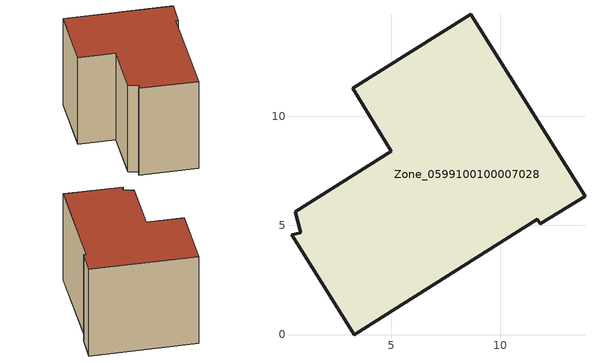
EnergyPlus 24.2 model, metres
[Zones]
Zone_0599100100007028
 floor ground (C_G): 3.3,0 0.43,4.57 0.84,4.67 0.61,5.63 5.01,8.41 3.23,11.29 8.64,14.68 13.88,6.34 11.82,5.08 11.69,5.3 z0
 wall outside (C_F): 13.88,6.34 8.64,14.68 3.23,11.29 5.01,8.41 0.61,5.63 0.84,4.67 0.43,4.57 3.3,0 11.69,5.3 11.82,5.08 13.88,6.34 z0:9.05
 roof outside (C_R): 0.43,4.57 3.3,0 11.69,5.3 11.82,5.08 13.88,6.34 8.64,14.68 3.23,11.29 5.01,8.41 0.61,5.63 0.84,4.67 z9.05
[BUILDING]
Pand.0599100100007028: North Axis=0; Terrain=City; Loads Convergence Tolerance Value=0.04; Temperature Convergence Tolerance Value=0.4; Solar Distribution=FullExterior; Maximum Number of Warmup Days=25; Minimum Number of Warmup Days=1
[Site:Location]
Rotterdam.The.Hague.AP_ZH_NLD Design_Conditions: Latitude=51.96; Longitude=4.45; Time Zone=1; Elevation=-4.5
[SITE:GROUNDTEMPERATURE:BUILDINGSURFACE]
18, 18, 18, 18, 18, 18, 18, 18, 18, 18, 18, 18
[MATERIAL] Thermal Absorptance=0.9; Solar Absorptance=0.7; Visible Absorptance=0.7
Name | Roughness | Thickness | Conductivity | Density | Specific Heat
G.TC.2006-2014 | MediumSmooth | 0.15 | 0.06 | 540 | 1210
F.TC.2006-2014 | Rough | 0.3 | 0.12 | 1920 | 840
R.TC.2006-2014 | MediumRough | 0.2 | 0.08 | 1500 | 1000
[CONSTRUCTION]
C_G: G.TC.2006-2014
C_F: F.TC.2006-2014
C_R: R.TC.2006-2014
[ZONE]
Zone_0599100100007028: Type=1; Multiplier=1; Ceiling Height=Autocalculate; Volume=Autocalculate; Floor Area=autocalculate; Part of Total Floor Area=Yes
[ZONEINFILTRATION:DESIGNFLOWRATE]
Infil_Zone_0599100100007028: Zone or ZoneList or Space or SpaceList=Zone_0599100100007028; Schedule=AlwaysOn; Design Flow Rate Calculation Method=Flow/Area; Flow Rate per Floor Area=0.0015; Constant Term Coefficient=1; Temperature Term Coefficient=0; Velocity Term Coefficient=0; Velocity Squared Term Coefficient=0
[HVACTEMPLATE:ZONE:IDEALLOADSAIRSYSTEM]
Zone_0599100100007028: Maximum Heating Supply Air Temperature=50; Minimum Cooling Supply Air Temperature=13; Maximum Heating Supply Air Humidity Ratio=0.0156; Minimum Cooling Supply Air Humidity Ratio=0.0077; Heating Limit=NoLimit; Cooling Limit=NoLimit; Dehumidification Control Type=ConstantSensibleHeatRatio; Cooling Sensible Heat Ratio=0.7; Dehumidification Setpoint=60; Humidification Control Type=None; Humidification Setpoint=30; Outdoor Air Method=None; Outdoor Air Flow Rate per Person=0.00944; Outdoor Air Flow Rate per Zone Floor Area=0; Outdoor Air Flow Rate per Zone=0; Demand Controlled Ventilation Type=None; Outdoor Air Economizer Type=NoEconomizer; Heat Recovery Type=None; Sensible Heat Recovery Effectiveness=0.7; Latent Heat Recovery Effectiveness=0.65
[ZONECONTROL:THERMOSTAT]
ThermostatControl_Zone_0599100100007028: Zone or ZoneList=Zone_0599100100007028; Control Type Schedule=DualSetpointControlType; Control 1=Thermostat_Zone_0599100100007028; Temperature Difference Between Cutout And Setpoint=0
[THERMOSTATSETPOINT:DUALSETPOINT]
Thermostat_Zone_0599100100007028: Heating Setpoint Temperature Schedule=HeatingSetpoint_Zone_0599100100007028; Cooling Setpoint Temperature Schedule=CoolingSetpoint_Zone_0599100100007028
[SCHEDULE:COMPACT]
HeatingSetpoint_Zone_0599100100007028: Through: 12/31, For: AllDays, Until: 24:00, 21
CoolingSetpoint_Zone_0599100100007028: Through: 12/31, For: AllDays, Until: 24:00, 24
DualSetpointControlType: Through: 12/31, For: AllDays, Until: 24:00, 4
AlwaysOn: Through: 12/31, For: AllDays, Until: 24:00, 1
